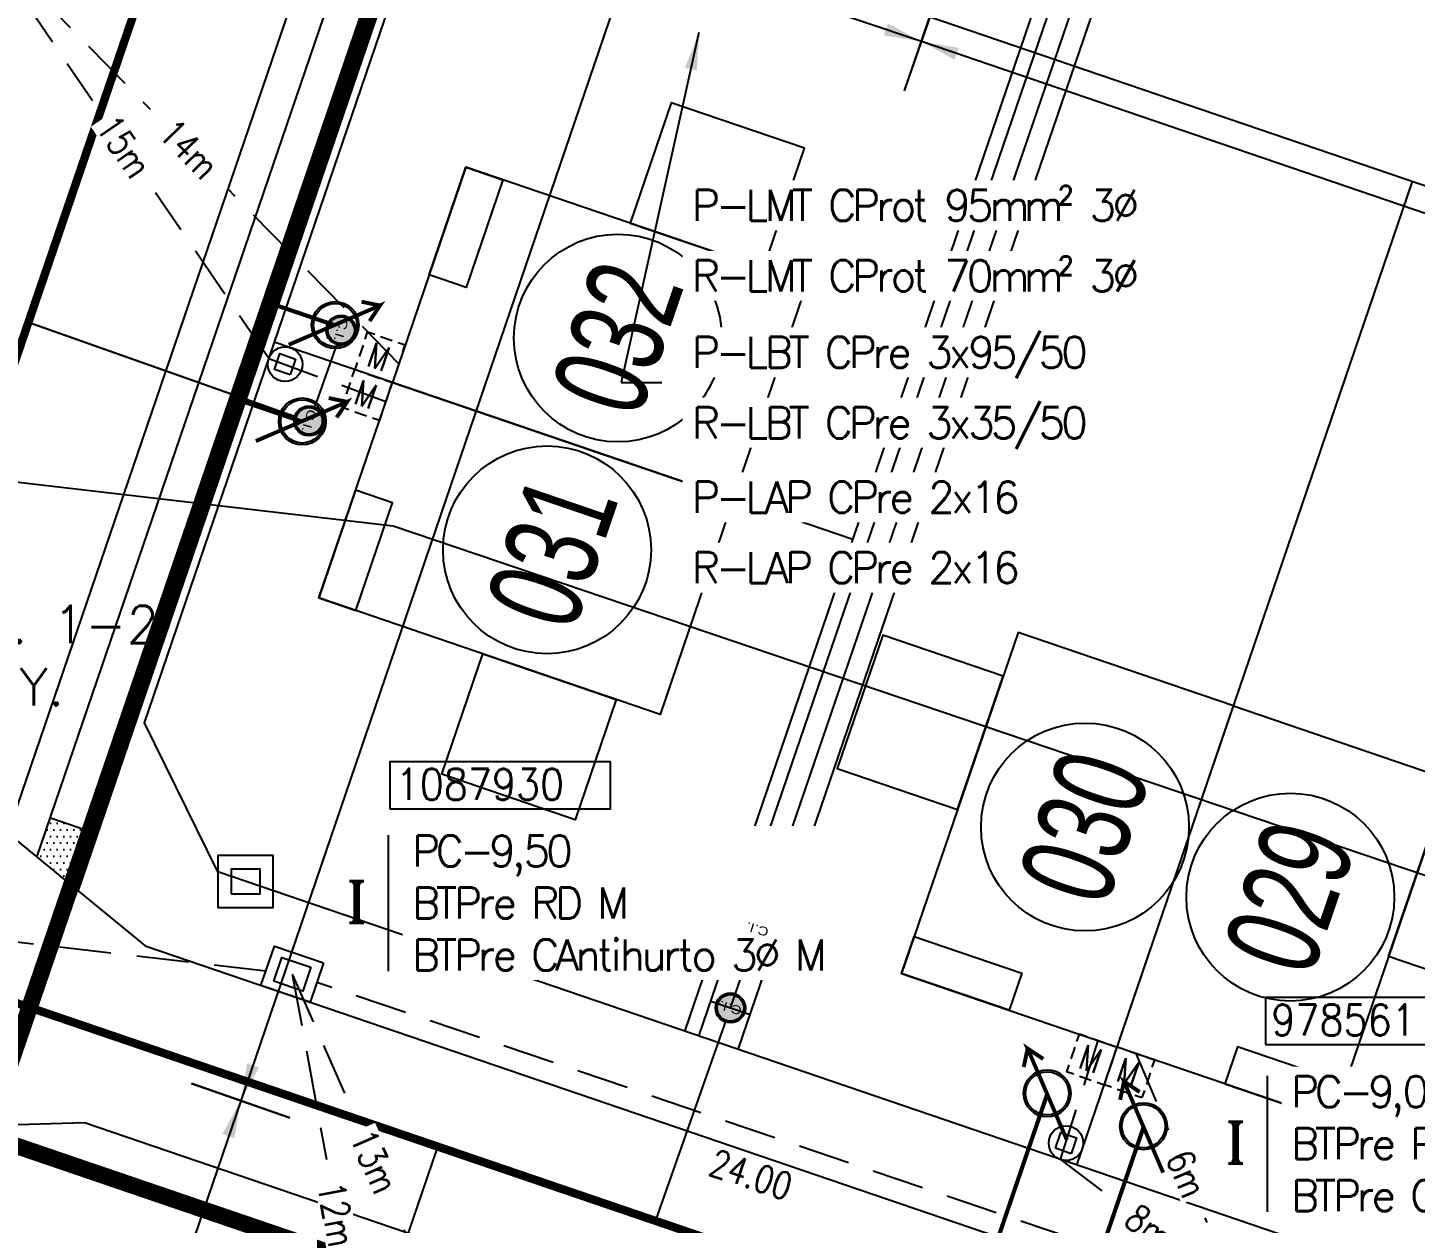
# Model space of a CAD drawing. Extents: x 0 to 336586, y 0 to 6284468.
# Drawn here: x 335346.86 to 335380.22, y 6277865.63 to 6277894.39 of the extents above; entities that cross this region are included whole.
import ezdxf
from ezdxf.enums import TextEntityAlignment as Align

# ---------------------------------------------------------------- set-up
doc = ezdxf.new("R2010")
doc.units = 0
doc.header["$LTSCALE"] = 5
for name, pattern in [('DASHDOTX2', [2, 1, -0.5, 0, -0.5]), ('DASHED', [0.75, 0.5, -0.25]), ('HIDDEN', [0.375, 0.25, -0.125])]:
    doc.linetypes.add(name, pattern=pattern)
for name, color, linetype in [('ACOM-P', 251, 'DASHED'), ('CALLES-URBANAS', 6, 'Continuous'), ('COTAS', 11, 'Continuous'), ('EQUIPOS', 240, 'Continuous'), ('EQUIPOS_P', 240, 'Continuous'), ('ESTRUCTURAS', 42, 'Continuous'), ('ESTRUCTURAS_P', 42, 'Continuous'), ('GRILLA', 254, 'Continuous'), ('LBT_A_P', 100, 'DASHED'), ('LINEA-EDIFICACION-URBANA', 21, 'Continuous'), ('MUROS', 8, 'Continuous'), ('Numero', 42, 'Continuous'), ('PLANTA', 6, 'Continuous'), ('POSTES_E', 41, 'Continuous'), ('POSTES_P', 41, 'Continuous'), ('Prosan Agua Potable D. Arranque', 1, 'Continuous'), ('Prosan Agua Potable D. MAP', 5, 'Continuous'), ('Prosan Agua Potable P. Cañeria Proyectada', 1, 'Continuous'), ('Prosan Alcantarillado D. Union Domiciliaria', 4, 'Continuous'), ('Prosan Alcantarillado P. Colector Proyectado', 1, 'Continuous'), ('Prosan General Deslindes', 8, 'DASHDOTX2'), ('Prosan Pavimentación Vereda Proyectada', 8, 'Continuous'), ('Prosan Pavimentación Vereda Reforzada Proyectada Hatch', 8, 'Continuous'), ('PUNTO-DE-INTERES', 254, 'Continuous'), ('servicios', 6, 'Continuous'), ('TEXTO-AP_P', 50, 'Continuous'), ('TEXTO-AP_R', 50, 'Continuous'), ('TEXTO-BT_P', 151, 'Continuous'), ('TEXTO-BT_R', 151, 'Continuous'), ('TEXTO-MT_P', 1, 'Continuous'), ('TEXTO-MT_R', 1, 'Continuous')]:
    doc.layers.add(name, color=color, linetype=linetype)
doc.styles.add('2mm', font='simplex.shx', dxfattribs={"width": 0.8, "height": 0.65})
doc.styles.add('ARIAL', font='arial.ttf', dxfattribs={"width": 0.82})
doc.styles.add('ROMANS', font='romans.shx', dxfattribs={"height": 1})
doc.styles.add('ROMANT', font='romant.shx', dxfattribs={"height": 2})
doc.styles.add('Swis-50', font='swissc.ttf', dxfattribs={"width": 0.85})
doc.dimstyles.new('ACOMETIDA 500', dxfattribs={"dimtxt": 0.65, "dimasz": 1.8, "dimexe": 1.25, "dimexo": 0.625, "dimtad": 0, "dimdec": 0, "dimtxsty": '2mm', "dimblk": 'NONE', "dimcen": 2.5, "dimse1": 1, "dimse2": 1, "dimclrd": 256, "dimclrt": 2, "dimadec": 0, "dimazin": 0, "dimtfac": 1, "dimtdec": 0, "dimtmove": 0, "dimatfit": 3, "dimldrblk": 'NONE', "dimfxl": 1, "dimtfill": 1, "dimlwd": -1, "dimarcsym": 2})
doc.dimstyles.new('COTA 500', dxfattribs={"dimtxt": 0.9, "dimasz": 0.9, "dimexe": 1.25, "dimexo": 1.25, "dimgap": 1.199999999999999, "dimtad": 0, "dimtih": 1, "dimtoh": 1, "dimdec": 0, "dimzin": 0, "dimdsep": 46, "dimtxsty": 'ROMANS', "dimcen": 0, "dimclrd": 11, "dimclre": 11, "dimclrt": 256, "dimadec": 0, "dimazin": 0, "dimtfac": 1, "dimtdec": 0, "dimtofl": 0, "dimtmove": 0, "dimatfit": 3, "dimfxl": 1.25, "dimfxlon": 1, "dimtfill": 1, "dimtolj": 1, "dimtzin": 0, "dimarcsym": 0})
doc.dimstyles.new('GRILLA X 500', dxfattribs={"dimtxt": 0.5, "dimasz": 1.8, "dimexe": 1.25, "dimexo": 0.625, "dimtad": 0, "dimdec": 0, "dimtxsty": 'ROMANS', "dimblk": 'NONE', "dimcen": 2.5, "dimse1": 1, "dimse2": 1, "dimsd1": 1, "dimsd2": 1, "dimclrd": 256, "dimclrt": 256, "dimadec": 0, "dimazin": 0, "dimtfac": 1, "dimtdec": 0, "dimtmove": 0, "dimatfit": 3, "dimldrblk": 'NONE', "dimfxlon": 1, "dimtfill": 1, "dimlwd": -1, "dimarcsym": 2})
doc.dimstyles.new('VANO 500', dxfattribs={"dimtxt": 0.65, "dimasz": 1.8, "dimexe": 0, "dimexo": 8, "dimgap": 1.2, "dimtad": 0, "dimdec": 0, "dimzin": 0, "dimdsep": 46, "dimtxsty": '2mm', "dimblk": 'NONE', "dimcen": 0, "dimse1": 1, "dimse2": 1, "dimsd1": 1, "dimsd2": 1, "dimclrd": 7, "dimclrt": 2, "dimadec": 0, "dimazin": 0, "dimtfac": 1, "dimtdec": 0, "dimtofl": 0, "dimtmove": 0, "dimatfit": 3, "dimldrblk": 'NONE', "dimfxl": 1, "dimtfill": 1, "dimtolj": 1, "dimtzin": 0, "dimlwd": 25, "dimarcsym": 0})

# ---------------------------------------------------------------- blocks, each defined once
blk = doc.blocks.new('A$C461B3DCE')
at = {"layer": 'Prosan Agua Potable D. MAP', "ltscale": 2}
h = blk.add_hatch(color=4, dxfattribs=at)
h.dxf.hatch_style = 1
edge = h.paths.add_edge_path()
edge.add_line((0.7710314885518511, 0.5448670548734738), (0.7504819952160025, 0.5306253450311521))
edge.add_arc((0.5218886427903211, 0.3768014163459124), 0.2755298927691394, 393.9372072948622, 430.8894317799293)
edge.add_arc((0.5219586611189867, 0.376749035538496), 0.2755564759331746, 70.90675392884668, 215.492820778389)
edge.add_line((0.2976038094080948, 0.2167606861423788), (0.2770543160722461, 0.2025189763000571))
edge.add_arc((0.5218886427903213, 0.3768014163459125), 0.3005298927691393, 70.88943177992928, 215.4447158899646, ccw=False)
edge.add_arc((0.5218886427903213, 0.3768014163459125), 0.3005298927691391, 394.0026343322039, 430.88943177992934, ccw=False)
h = blk.add_hatch(color=4, dxfattribs=at)
h.dxf.hatch_style = 1
edge = h.paths.add_edge_path()
edge.add_line((0.7622593604771488, 0.557190258923689), (0.7420747884321109, 0.5424359027211417))
edge.add_arc((0.521888642790321, 0.3768014163459126), 0.2755298927691394, 0, 36.95222448506712, ccw=False)
edge.add_arc((0.5218620722195667, 0.376884724929531), 0.2755564759331746, 215.3966110015403, 359.98267785108266, ccw=False)
edge.add_line((0.2972388881172841, 0.2172733325026044), (0.2770543160722462, 0.2025189763000571))
edge.add_arc((0.5218886427903211, 0.3768014163459128), 0.3005298927691393, 215.4447158899647, 360)
edge.add_arc((0.5218886427903211, 0.3768014163459128), 0.3005298927691391, 0, 36.88679744772544)
at = {"layer": 'Prosan Agua Potable D. MAP', "color": 4, "ltscale": 2, "const_width": 0.05}
blk.add_lwpolyline([(9.38084215e-08, 1.08246816e-07), (1.023286459401971, 0.7479937492063158), (0.9377070762315523, 0.5236589383472321), (1.023286459402515, 0.7479937492077511), (0.7832410503892931, 0.7426890532315298)], dxfattribs=at)
at = {"layer": 'Prosan Agua Potable D. MAP', "color": 4, "ltscale": 2}
for radius in [0.3005298927691391, 0.2755298927691391]:
    blk.add_circle((0.5218886427903211, 0.3768014163459128), radius, dxfattribs=at)
blk = doc.blocks.new('agua potable')
at = {"layer": 'Prosan Agua Potable D. Arranque', "color": 4, "const_width": 0.1}
for points in [[(335843.8242488505, 6282564.930466156), (335842.2771719257, 6282565.458598101)], [(335843.0332169355, 6282562.613266384), (335841.4861400091, 6282563.141398328)]]:
    blk.add_lwpolyline(points, dxfattribs=at)
at = {"layer": 'Prosan Agua Potable D. Arranque', "color": 4, "const_width": 0.1, "elevation": -499.809}
for points in [[(335860.9664925153, 6282546.428767994), (335857.9992406983, 6282537.736684795)], [(335863.2836922864, 6282545.637736078), (335860.3164404695, 6282536.945652878)]]:
    blk.add_lwpolyline(points, dxfattribs=at)
at = {"layer": 'Prosan Agua Potable P. Cañeria Proyectada', "color": 4, "const_width": 0.4}
for points in [[(335854.3845758403, 6282600.925275253), (335785.7325795351, 6282399.820380611)], [(335835.4423277323, 6282545.437029972), (335921.2840937399, 6282516.132876968)]]:
    blk.add_lwpolyline(points, dxfattribs=at)
at = {"layer": 'Prosan Agua Potable D. MAP', "color": 4, "ltscale": 20}
for p, xscale, yscale, zscale, rotation in [((335842.7264646739, 6282564.458855503), 1.885254132816274, 1.885254132816274, 1.885254132816274, 347.0827137460403), ((335841.9354327593, 6282562.14165573), 1.885254132816275, 1.885254132816275, 1.885254132816275, 347.0827137320662), ((335861.4381031686, 6282545.330983817, -499.809), 1.885254132807255, 1.885254132807255, 1.885254132807255, 77.0827137440164), ((335863.7553029395, 6282544.539951903, -499.809), 1.885254132807254, 1.885254132807254, 1.885254132807254, 77.08271373004237)]:
    blk.add_blockref('A$C461B3DCE', p, dxfattribs=dict(at, xscale=xscale, yscale=yscale, zscale=zscale, rotation=rotation))
blk = doc.blocks.new('UD')
at = {"layer": 'Prosan Alcantarillado D. Union Domiciliaria', "true_color": 0x57ffab}
h = blk.add_hatch(color=101, dxfattribs=at)
edge = h.paths.add_edge_path()
edge.add_arc((6.984919e-10, 0), 0.3200000000000001, 0, 360)
at = {"layer": 'Prosan Alcantarillado D. Union Domiciliaria', "color": 7}
for radius in [0.36, 0.3200000000000001]:
    blk.add_circle((6.984919e-10, 0), radius, dxfattribs=at)
at = {"layer": 'Prosan Alcantarillado D. Union Domiciliaria', "color": 7, "ltscale": 10, "style": 'ARIAL', "oblique": 359.9999998988733, "width": 1.199999998176862}
blk.add_text('C.I.', height=0.2121039574924962, dxfattribs=at).set_placement((0, 0), align=Align.MIDDLE_CENTER)
blk = doc.blocks.new('ALCANTARILLADO')
at = {"layer": 'Prosan Alcantarillado D. Union Domiciliaria', "color": 5, "ltscale": 20}
for points in [[(68.26298494429648, -101.1497369323624), (82.27105908581143, -60.17553762963507)], [(69.2093607499337, -101.4728050924605), (83.21728963992791, -60.49903065653052)], [(68.54986635479145, -100.3105968785239), (69.49609690890793, -100.6340899054194)]]:
    blk.add_lwpolyline(points, dxfattribs=at)
at = {"layer": 'Prosan Alcantarillado D. Union Domiciliaria', "color": 5, "ltscale": 20, "const_width": 0.05}
for points in [[(69.02298163184605, -100.4723433919717), (82.74417436288059, -60.3372841430828)], [(69.02298163184605, -100.4723433919717), (82.74417436288059, -60.3372841430828)], [(58.54508943539258, -86.24269374948926), (52.15115619204153, -83.98135049757548)], [(59.55864452529204, -84.51262494758703), (59.02683007389714, -86.01632682816125)], [(68.90363848702691, -100.8119861644227), (67.23498250159173, -105.5589566344861)], [(60.36988449089404, -108.5427836787421), (62.00028302734427, -103.766795455711)]]:
    blk.add_lwpolyline(points, dxfattribs=at)
at = {"layer": 'Prosan Alcantarillado P. Colector Proyectado', "color": 5, "const_width": 0.2}
for points in [[(47.12024314438167, -98.68713568360545), (66.39800924877636, -42.21734614879824)], [(141.579924009493, -130.9611273140181), (47.88932403966464, -98.99992043734528)]]:
    blk.add_lwpolyline(points, dxfattribs=at)
at = {"layer": 'Prosan Alcantarillado D. Union Domiciliaria', "color": 5, "ltscale": 20}
for p, rotation in [((59.66061051054567, -84.16736716241576), 253.546395338698), ((58.88905981229618, -86.34892170899548), 253.546395338698), ((69.66996794716397, -98.57988152105827), 163.546395338698), ((69.02298163254454, -100.4723433919717), 163.546395338698)]:
    blk.add_blockref('UD', p, dxfattribs=dict(at, rotation=rotation))
blk = doc.blocks.new('A$C12F70A7C')
at = {"layer": 'MUROS'}
for points in [[(0, -8.672000000951812), (-5.476999999998952, -8.672000000951812), (-5.476999999998952, 0), (0, 0)], [(-2.738500000006752, 0), (-5.476999999998952, 0), (-5.476999999998952, -0.9399999999441206), (-2.738500000006752, -0.9399999999441206)], [(0, -8.672000000951812), (5.4769999999844, -8.672000000951812), (5.4769999999844, 0), (0, 0)], [(2.7384999999922, 0), (5.4769999999844, 0), (5.4769999999844, -0.9399999999441206), (2.7384999999922, -0.9399999999441206)], [(-5.476999999998952, -7.557999999960883), (-8.53499999998894, -7.557999999960883), (-8.53499999998894, -4.169999999925493), (-5.476999999998952, -4.169999999925493)], [(5.4769999999844, -7.557999999960883), (8.534999999974389, -7.557999999960883), (8.534999999974389, -4.169999999925493), (5.4769999999844, -4.169999999925493)]]:
    blk.add_lwpolyline(points, close=True, dxfattribs=at)
blk = doc.blocks.new('PLANTA')
at = {"layer": 'Prosan Pavimentación Vereda Reforzada Proyectada Hatch'}
h = blk.add_hatch(dxfattribs=at)
h.set_pattern_fill('DOTS', color=256, scale=0.1)
h.set_pattern_definition([(0, (398815.021874129, 6883263.931051567), (0.079375, 0.15875), [0, -0.15875])])
h.paths.add_polyline_path([(335838.1301545239, 6282552.688799808), (335836.9945036717, 6282553.076481561), (335836.671435544, 6282552.130105851), (335837.6617057389, 6282551.316555029)])
at = {"layer": 'CALLES-URBANAS', "flags": 128}
blk.add_lwpolyline([(335920.3279743883, 6282522.323749814), (335924.5980794206, 6282522.45104087), (335939.8630484486, 6282567.167293179, 0.4142135623730959), (335936.1232029526, 6282574.783956205), (335858.851626211, 6282601.162468823, 0.4142135623730951), (335851.234963184, 6282597.422623326), (335835.969994156, 6282552.706371017), (335839.2708948056, 6282549.994534941), (335920.3279743882, 6282522.323749814)], format="xyb", dxfattribs=at)
blk.add_lwpolyline([(335905.6985939573, 6282467.08806182), (335922.1750684638, 6282515.353223043), (335918.8741678141, 6282518.065059118), (335837.8170882315, 6282545.735844245), (335833.5469831992, 6282545.608553191), (335817.0705086927, 6282497.343391968), (335820.3714093423, 6282494.631555892), (335901.4284889249, 6282466.960770765)], dxfattribs=at)
at = {"layer": 'LINEA-EDIFICACION-URBANA', "ltscale": 5}
for p, q in [((335852.2533635403, 6282547.940148038), (335868.4067699192, 6282595.25893355)), ((335930.7877383577, 6282547.547118695), (335846.4183437892, 6282576.348642269))]:
    blk.add_line(p, q, dxfattribs=at)
blk.add_lwpolyline([(335936.187686818, 6282572.120286107), (335937.9506668918, 6282568.529756723), (335923.6248098233, 6282526.564480668), (335920.0342804392, 6282524.801500594), (335841.0183953288, 6282551.775474858), (335839.2554152549, 6282555.366004242), (335853.5812723234, 6282597.331280296), (335857.1718017076, 6282599.09426037)], close=True, dxfattribs=at)
at = {"layer": 'Prosan General Deslindes', "ltscale": 5}
for p, q in [((335861.6776883216, 6282544.722927934), (335877.8310947004, 6282592.041713446)), ((335856.2917151351, 6282559.769844416), (335842.3799921945, 6282564.518945891))]:
    blk.add_line(p, q, dxfattribs=at)
at = {"layer": 'Prosan Pavimentación Vereda Proyectada'}
for points in [[(335837.6617057389, 6282551.316555029), (335853.4187610214, 6282597.474294253), (335857.1580150023, 6282599.310299352), (335858.1085695176, 6282598.985804688)], [(335836.671435544, 6282552.130105851), (335852.0393825378, 6282597.148015418), (335851.2349631841, 6282597.422623326)], [(335836.9945036717, 6282553.076481561), (335838.1301545239, 6282552.688799808)]]:
    blk.add_lwpolyline(points, dxfattribs=at)
at = {"layer": 'PUNTO-DE-INTERES', "color": 8}
for centre in [(335850.6425329336, 6282564.619327218), (335848.9393288167, 6282559.524067052), (335861.8749999136, 6282552.856083102), (335866.813788161, 6282551.170108858)]:
    blk.add_circle(centre, 2.5, dxfattribs=at)
at = {"layer": 'PUNTO-DE-INTERES'}
for p, rotation in [((335845.2191193253, 6282563.549741508), 71.15142590850465), ((335845.2191193253, 6282563.549741508), 71.15142590850465), ((335845.2191193253, 6282563.549741508), 71.15142590850465), ((335862.6468927043, 6282547.562055064), 161.1514259085047), ((335862.6468927043, 6282547.562055064), 161.1514259085047), ((335862.6468927043, 6282547.562055064), 161.1514259085047)]:
    blk.add_blockref('A$C12F70A7C', p, dxfattribs=dict(at, rotation=rotation))
at = {"layer": 'PUNTO-DE-INTERES', "color": 8, "char_height": 2.25, "attachment_point": 5, "rotation": 71.15142590850466, "line_spacing_factor": 0.6, "style": 'Swis-50'}
for s, insert in [('\\fArial Narrow|b0|i0|c00|p39;\\H1x;\\W0.8;032', (335850.6425329336, 6282564.619327218)), ('\\fArial Narrow|b0|i0|c00|p39;\\H1x;\\W0.8;031', (335849.0682405351, 6282559.480059934)), ('\\fArial Narrow|b0|i0|c00|p39;\\H1x;\\W0.8;030', (335861.8710536365, 6282552.857430259)), ('\\fArial Narrow|b0|i0|c00|p39;\\H1x;\\W0.8;029', (335866.8058956068, 6282551.172803173))]:
    blk.add_mtext(s, dxfattribs=dict(at, insert=insert))
blk = doc.blocks.new('EM-BT_P')
at = {"layer": 'EQUIPOS'}
for p, q in [((-1.59583581811421, 0.990598165203636), (-1.59583581811421, 1.595838092819461)), ((-0.990595890498426, 1.595417830392476), (-1.59583581811421, 1.595417830392476)), ((-0.4940528739877835, 1.595417830392476), (0.4940729303437621, 1.595417830392476)), ((0.9906159468543903, 1.595417830392476), (1.595855874470174, 1.595417830392476)), ((1.595855874470174, 0.990598165203636), (1.595855874470174, 1.595838092819461)), ((-1.59583581811421, 0.4940551486930361), (-1.59583581811421, -0.4940706556385237)), ((1.595855874470174, 0.4940551486930361), (1.595855874470174, -0.4940706556385237)), ((-1.59583581811421, -0.9906136721491804), (-1.59583581811421, -1.595853599764949)), ((1.595855874470174, -0.9906136721491804), (1.595855874470174, -1.595853599764949)), ((-0.990595890498426, -1.595433337337964), (-1.59583581811421, -1.595433337337964)), ((-0.4940528739877835, -1.595433337337964), (0.4940729303437621, -1.595433337337964)), ((0.9906159468543903, -1.595433337337964), (1.595855874470174, -1.595433337337964))]:
    blk.add_line(p, q, dxfattribs=at)
at = {"layer": 'EQUIPOS', "style": 'ROMANS', "width": 0.8}
blk.add_text('M', height=1.98, dxfattribs=at).set_placement((-0.9147899827143248, -0.9896123134684556))
blk = doc.blocks.new('PC-11-5-R_P')
at = {"layer": 'POSTES_P'}
for points in [[(-0.9999657893680478, 1.250017720109184), (1.000034210631952, 1.250017720109184), (1.000034210631952, -1.249982279890816), (-0.9999657893680478, -1.249982279890816)], [(-0.6076441962093213, 0.7368020719475794), (0.607712617473112, 0.7368020719475794), (0.607712617473112, -0.7367666317292105), (-0.6076441962093213, -0.7367666317292105)]]:
    blk.add_lwpolyline(points, close=True, dxfattribs=at)
blk = doc.blocks.new('*D183')
at = {"layer": 'Defpoints', "color": 0, "linetype": 'HIDDEN', "ltscale": 0.25, "transparency": 16777216}
for p in [(335337.7808432818, 6277873.415082058), (335353.2181092989, 6277871.617251769), (335353.1043736212, 6277870.640647958)]:
    blk.add_point(p, dxfattribs=at)
at = {"layer": 'COTAS', "color": 2, "linetype": 'HIDDEN', "ltscale": 0.25, "transparency": 16777216, "insert": (335345.3857406127, 6277871.539563103), "char_height": 0.65, "attachment_point": 5, "rotation": 353.35723432041783, "style": '2mm', "bg_fill": 3, "box_fill_scale": 1.1, "bg_fill_color": 256, "bg_fill_true_color": 13158600, "bg_fill_transparency": 0}
blk.add_mtext('\\A1;16.00', dxfattribs=at)
blk = doc.blocks.new('_None')
blk = doc.blocks.new('*D184')
at = {"layer": 'Defpoints', "color": 0, "linetype": 'HIDDEN', "ltscale": 0.25, "transparency": 16777216}
for p in [(335353.2181092992, 6277871.617251769), (335375.9485576421, 6277863.913570696), (335375.6193346996, 6277862.942166893)]:
    blk.add_point(p, dxfattribs=at)
at = {"layer": 'COTAS', "color": 2, "linetype": 'HIDDEN', "ltscale": 0.25, "transparency": 16777216, "insert": (335364.2526610806, 6277866.794498668), "char_height": 0.65, "attachment_point": 5, "rotation": 341.2777293552411, "style": '2mm', "bg_fill": 3, "box_fill_scale": 1.1, "bg_fill_color": 256, "bg_fill_true_color": 13158600, "bg_fill_transparency": 0}
blk.add_mtext('\\A1;24.00', dxfattribs=at)
blk = doc.blocks.new('*D243')
at = {"layer": 'ACOM-P', "ltscale": 0.5, "transparency": 16777216}
for p, q in [((335345.6942394869, 6277896.629244503), (335349.7982335286, 6277892.428393076)), ((335355.7793708984, 6277886.306096308), (335351.6753768576, 6277890.506947735))]:
    blk.add_line(p, q, dxfattribs=at)
at = {"layer": 'Defpoints', "color": 0, "ltscale": 0.5, "transparency": 16777216}
for p in [(335345.6942394883, 6277896.629244504), (335355.7793708998, 6277886.30609631), (335355.7793708984, 6277886.306096308)]:
    blk.add_point(p, dxfattribs=at)
at = {"layer": 'ACOM-P', "color": 2, "ltscale": 0.5, "transparency": 16777216, "insert": (335350.7368051927, 6277891.467670405), "char_height": 0.65, "attachment_point": 5, "rotation": 314.331803605185, "style": '2mm', "bg_fill": 3, "box_fill_scale": 1.1, "bg_fill_color": 256, "bg_fill_true_color": 13158600, "bg_fill_transparency": 0}
blk.add_mtext('14m', dxfattribs=at)
blk = doc.blocks.new('PM-6_P')
at = {"layer": 'POSTES_E'}
blk.add_lwpolyline([(-0.6677519658405187, 0.6677414800509212), (0.6677199434739736, 0.6677414800509212), (0.6677199434739736, -0.66773042926323), (-0.6677519658405187, -0.66773042926323)], close=True, dxfattribs=at)
blk.add_circle((-1.601118327254625e-05, 5.52539384557349e-06), 1.386432699211355, dxfattribs=at)
blk = doc.blocks.new('*D244')
at = {"layer": 'ACOM-P', "ltscale": 0.5, "transparency": 16777216}
for p, q in [((335345.6942328699, 6277896.629248618), (335348.4158777539, 6277892.638158805)), ((335352.6509224344, 6277886.427780741), (335349.92927755, 6277890.418870555))]:
    blk.add_line(p, q, dxfattribs=at)
at = {"layer": 'Defpoints', "color": 0, "ltscale": 0.5, "transparency": 16777216}
for p in [(335345.6942328694, 6277896.629248617), (335345.6942328699, 6277896.629248618), (335352.6509224339, 6277886.42778074)]:
    blk.add_point(p, dxfattribs=at)
at = {"layer": 'ACOM-P', "color": 2, "ltscale": 0.5, "transparency": 16777216, "insert": (335349.1725776517, 6277891.52851468), "char_height": 0.65, "attachment_point": 5, "rotation": 304.2912601718517, "style": '2mm', "bg_fill": 3, "box_fill_scale": 1.1, "bg_fill_color": 256, "bg_fill_true_color": 13158600, "bg_fill_transparency": 0}
blk.add_mtext('15m', dxfattribs=at)
blk = doc.blocks.new('*D245')
at = {"layer": 'ACOM-P', "ltscale": 0.5, "transparency": 16777216}
for p, q in [((335371.6897107423, 6277867.16069367), (335372.908600952, 6277866.231360802)), ((335375.9485582276, 6277863.913570248), (335374.7296680175, 6277864.842903117))]:
    blk.add_line(p, q, dxfattribs=at)
at = {"layer": 'Defpoints', "color": 0, "ltscale": 0.5, "transparency": 16777216}
for p in [(335371.6897060396, 6277867.160687502), (335375.9485535244, 6277863.913564079), (335375.9485582276, 6277863.913570248)]:
    blk.add_point(p, dxfattribs=at)
at = {"layer": 'ACOM-P', "color": 2, "ltscale": 0.5, "transparency": 16777216, "insert": (335373.819134485, 6277865.53713196), "char_height": 0.65, "attachment_point": 5, "rotation": 322.6765875418888, "style": '2mm', "bg_fill": 3, "box_fill_scale": 1.1, "bg_fill_color": 256, "bg_fill_true_color": 13158600, "bg_fill_transparency": 0}
blk.add_mtext('8m', dxfattribs=at)
blk = doc.blocks.new('*D246')
at = {"layer": 'ACOM-P', "ltscale": 0.5, "transparency": 16777216}
for p, q in [((335373.5056365868, 6277869.710897499), (335374.2824707478, 6277867.867377331)), ((335375.948553524, 6277863.913564079), (335375.171719363, 6277865.757084248))]:
    blk.add_line(p, q, dxfattribs=at)
at = {"layer": 'Defpoints', "color": 0, "ltscale": 0.5, "transparency": 16777216}
for p in [(335373.5056365877, 6277869.710897499), (335375.9485535249, 6277863.913564079), (335375.948553524, 6277863.913564079)]:
    blk.add_point(p, dxfattribs=at)
at = {"layer": 'ACOM-P', "color": 2, "ltscale": 0.5, "transparency": 16777216, "insert": (335374.7270950559, 6277866.812230789), "char_height": 0.65, "attachment_point": 5, "rotation": 292.84989159917046, "style": '2mm', "bg_fill": 3, "box_fill_scale": 1.1, "bg_fill_color": 256, "bg_fill_true_color": 13158600, "bg_fill_transparency": 0}
blk.add_mtext('6m', dxfattribs=at)
blk = doc.blocks.new('*D257')
at = {"layer": 'ACOM-P', "ltscale": 0.5, "transparency": 16777216}
for p, q in [((335353.218109299, 6277871.617251769), (335354.6521062828, 6277868.343596123)), ((335357.1638971637, 6277862.609456867), (335355.7299001794, 6277865.883112514))]:
    blk.add_line(p, q, dxfattribs=at)
at = {"layer": 'Defpoints', "color": 0, "ltscale": 0.5, "transparency": 16777216}
for p in [(335353.218109299, 6277871.617251769), (335353.218109299, 6277871.617251769), (335357.1638971637, 6277862.609456867)]:
    blk.add_point(p, dxfattribs=at)
at = {"layer": 'ACOM-P', "color": 2, "ltscale": 0.5, "transparency": 16777216, "insert": (335355.1910032318, 6277867.113354318), "char_height": 0.65, "attachment_point": 5, "rotation": 293.6554130934792, "style": '2mm', "bg_fill": 3, "box_fill_scale": 1.1, "bg_fill_color": 256, "bg_fill_true_color": 13158600, "bg_fill_transparency": 0}
blk.add_mtext('13m', dxfattribs=at)
blk = doc.blocks.new('*D258')
at = {"layer": 'ACOM-P', "ltscale": 0.5, "transparency": 16777216}
for p, q in [((335353.2181171444, 6277871.617209192), (335354.0396365025, 6277867.159196037)), ((335355.3479682633, 6277860.059472648), (335354.5264489052, 6277864.517485803))]:
    blk.add_line(p, q, dxfattribs=at)
at = {"layer": 'Defpoints', "color": 0, "ltscale": 0.5, "transparency": 16777216}
for p in [(335353.2181171444, 6277871.617209192), (335353.2181934391, 6277871.617223252), (335355.348044558, 6277860.059486708)]:
    blk.add_point(p, dxfattribs=at)
at = {"layer": 'ACOM-P', "color": 2, "ltscale": 0.5, "transparency": 16777216, "insert": (335354.2830427047, 6277865.83834092), "char_height": 0.65, "attachment_point": 5, "rotation": 280.44128411488293, "style": '2mm', "bg_fill": 3, "box_fill_scale": 1.1, "bg_fill_color": 256, "bg_fill_true_color": 13158600, "bg_fill_transparency": 0}
blk.add_mtext('12m', dxfattribs=at)
blk = doc.blocks.new('CA 3Ø-P')
at = {"layer": 'ESTRUCTURAS'}
for points in [[(-1.307126184576191, -1.266878571361303), (1.346075665089302, -1.266878571361303), (1.346075665089302, 1.246819127351046), (-1.307126184576191, 1.246819127351046)], [(-0.676001158892177, -0.6099489843472838), (0.7149506394052878, -0.6099489843472838), (0.7149506394052878, 0.5898895403370261), (-0.676001158892177, 0.5898895403370261)]]:
    blk.add_lwpolyline(points, close=True, dxfattribs=at)
blk = doc.blocks.new('COTA-500')
at = {"layer": 'COTAS', "color": 11}
blk.add_line((0.007478311659748544, 1.249977630094855), (-0.007478310724740958, -1.249977629634322), dxfattribs=at)
blk.add_solid([(0.8990864967945762, -0.1553816995609121), (0.9008812913689561, 0.1446129311781807), (4.675037934900872e-10, -2.564345437383597e-12)], dxfattribs=at)
blk = doc.blocks.new('*D440')
at = {"layer": 'Defpoints', "color": 0, "ltscale": 0.5, "transparency": 16777216}
for p in [(335402.3497128253, 6277986.733224559), (335398.5975279866, 6277900), (0, 0)]:
    blk.add_point(p, dxfattribs=at)
at = {"layer": 'GRILLA', "ltscale": 0.5, "transparency": 16777216, "insert": (335402.3497128243, 6277991.143938844), "char_height": 1, "attachment_point": 5, "rotation": 90, "style": 'ROMANS', "bg_fill": 3, "box_fill_scale": 1.1, "bg_fill_color": 256, "bg_fill_true_color": 13158600, "bg_fill_transparency": 0}
blk.add_mtext('X-335399', dxfattribs=at)

msp = doc.modelspace()

# ---------------------------------------------------------------- linework, layer by layer
at = {"layer": 'LBT_A_P', "ltscale": 0.5}
for points in [[(335352.5829499937, 6277871.691204595), (335338.4160120621, 6277873.341106065)], [(335375.475012033, 6277864.074062223), (335353.8100476192, 6277871.416635223)]]:
    msp.add_lwpolyline(points, dxfattribs=at)
at = {"layer": 'TEXTO-BT_P', "ltscale": 0.5}
msp.add_lwpolyline([(335376.6611708072, 6277869.171663249), (335376.6611708072, 6277865.899219783)], dxfattribs=at)

# ---------------------------------------------------------------- block references
at = {"layer": 'COTAS'}
for p, rotation in [((335368.3455327688, 6277894.05658086), 161.4327834053742), ((335368.3455327686, 6277894.056580859), 341.1493610801481)]:
    msp.add_blockref('COTA-500', p, dxfattribs=dict(at, rotation=rotation))
at = {"layer": 'EQUIPOS_P', "ltscale": 5, "xscale": 0.3, "yscale": 0.3, "zscale": 0.3, "rotation": 341.1514259146094}
for p in [(335355.3262878802, 6277886.460769562), (335355.0169884546, 6277885.554727033), (335372.4448025657, 6277869.567159906), (335373.3510051457, 6277869.257939067)]:
    msp.add_blockref('EM-BT_P', p, dxfattribs=at)
at = {"layer": 'PLANTA'}
msp.add_blockref('PLANTA', (-489.5943777723587, -4677.696606804617), dxfattribs=at)
at = {"layer": 'POSTES_P', "ltscale": 5, "xscale": 0.5, "yscale": 0.5, "zscale": 0.5, "rotation": 251.1514259055722}
msp.add_blockref('PC-11-5-R_P', (335353.218109299, 6277871.617251769), dxfattribs=at)
at = {"layer": 'servicios', "color": 1}
msp.add_blockref('ALCANTARILLADO', (335294.7307215866, 6277971.279013176), dxfattribs=at)
at = {"layer": 'servicios'}
msp.add_blockref('agua potable', (-489.5943777723587, -4677.696606804617), dxfattribs=at)

# ---------------------------------------------------------------- texts
at = {"layer": 'LBT_A_P', "insert": (335342.1398987423, 6277878.08081823), "char_height": 0.9, "attachment_point": 7, "style": 'ROMANS'}
msp.add_mtext('LZ CTO. 1-2\\PBT PROY.', dxfattribs=at)
at = {"layer": 'TEXTO-BT_P', "ltscale": 0.5, "style": 'ROMANT'}
msp.add_text('I', height=0.9999999975, dxfattribs=at).set_placement((335354.7679465646, 6277873.354032441), align=Align.MIDDLE_CENTER)

# ---------------------------------------------------------------- next in the draw order: texts
at = {"layer": 'TEXTO-BT_P', "ltscale": 0.5, "insert": (335377.2345770751, 6277867.54181266), "char_height": 0.7499999981250001, "attachment_point": 4, "style": 'ROMANS', "bg_fill": 3, "box_fill_scale": 1.3, "bg_fill_color": 256, "bg_fill_transparency": 0}
msp.add_mtext('{\\T0.8;PC-9,00\\PBTPre P B\\PBTPre CAntihurto 3Ø B}', dxfattribs=at)

# ---------------------------------------------------------------- next in the draw order: dimensions: what is measured, and where the dimension line sits
at = {"layer": 'ACOM-P', "ltscale": 0.5}
dim = msp.add_aligned_dim(p1=(335345.6942394882, 6277896.629244504), p2=(335355.7793708998, 6277886.30609631), distance=-2.300908973857842e-09, dimstyle='ACOMETIDA 500', override={"dimpost": 'm', "dimsah": 1}, dxfattribs=at)
dim.commit()
dim.dimension.update_dxf_attribs({"geometry": '*D243', "text_midpoint": (335350.7368051927, 6277891.467670405)})
at = {"layer": 'COTAS', "linetype": 'HIDDEN', "ltscale": 0.25}
dim = msp.add_aligned_dim(p1=(335337.7808432819, 6277873.415082059), p2=(335353.218109299, 6277871.617251769), distance=-0.9832043569073392, dimstyle='VANO 500', override={"dimpost": '.00', "dimsah": 1}, dxfattribs=at)
dim.commit()
dim.dimension.update_dxf_attribs({"geometry": '*D183', "text_midpoint": (335345.3857406127, 6277871.539563103)})

# ---------------------------------------------------------------- next in the draw order: block references
at = {"layer": 'ESTRUCTURAS_P', "xscale": 0.5, "yscale": 0.5, "zscale": 0.5}
msp.add_blockref('CA 3Ø-P', (335352.0848508701, 6277873.853276695), dxfattribs=at)
at = {"layer": 'POSTES_P', "ltscale": 5, "xscale": 0.3, "yscale": 0.3, "zscale": 0.3, "rotation": 161.1514259169997}
msp.add_blockref('PM-6_P', (335353.044393143, 6277886.293631847), dxfattribs=at)

# ---------------------------------------------------------------- next in the draw order: dimensions: what is measured, and where the dimension line sits
at = {"layer": 'COTAS', "linetype": 'HIDDEN', "ltscale": 0.25}
dim = msp.add_linear_dim(base=(335375.6193346996, 6277862.942166893), p1=(335353.218109299, 6277871.617251769), p2=(335375.9485576421, 6277863.913570696), angle=341.2777293531354, dimstyle='VANO 500', override={"dimpost": '.00', "dimsah": 1}, dxfattribs=at)
dim.commit()
dim.dimension.update_dxf_attribs({"geometry": '*D184', "text_midpoint": (335364.2526610806, 6277866.794498668), "dimtype": 161})

# ---------------------------------------------------------------- next in the draw order: block references
at = {"layer": 'POSTES_P', "ltscale": 5, "xscale": 0.3, "yscale": 0.3, "zscale": 0.3, "rotation": 161.1514259169997}
msp.add_blockref('PM-6_P', (335371.8240543345, 6277867.554323783), dxfattribs=at)

# ---------------------------------------------------------------- next in the draw order: dimensions: what is measured, and where the dimension line sits
at = {"layer": 'ACOM-P', "ltscale": 0.5}
for p1, p2, distance, text, picture, middle in [((335352.6509224342, 6277886.427780741), (335345.6942328697, 6277896.629248618), -1.4427117451693538e-10, '15m', '*D244', (335349.1725776517, 6277891.52851468)), ((335357.1638971635, 6277862.609456867), (335353.218109299, 6277871.617251769), 0, '13m', '*D257', (335355.1910032318, 6277867.113354318))]:
    dim = msp.add_aligned_dim(p1=p1, p2=p2, distance=distance, text=text, dimstyle='ACOMETIDA 500', override={"dimpost": 'm', "dimsah": 1}, dxfattribs=at)
    dim.commit()
    dim.dimension.update_dxf_attribs({"geometry": picture, "text_midpoint": middle})

# ---------------------------------------------------------------- next in the draw order: linework, layer by layer
msp.add_lwpolyline([(335352.6507712841, 6277886.428002391), (335355.4700714741, 6277885.400053781)], dxfattribs=at)
at = {"layer": 'TEXTO-BT_P', "ltscale": 0.5}
msp.add_lwpolyline([(335355.5237253068, 6277874.961278399), (335355.5237253068, 6277871.688834933)], dxfattribs=at)

# ---------------------------------------------------------------- next in the draw order: texts
at = {"layer": 'TEXTO-BT_P', "ltscale": 0.5, "insert": (335356.0971315746, 6277873.33142781), "char_height": 0.7499999981250001, "attachment_point": 4, "style": 'ROMANS', "bg_fill": 3, "box_fill_scale": 1.3, "bg_fill_color": 256, "bg_fill_transparency": 0}
msp.add_mtext('{\\T0.8;PC-9,50\\PBTPre RD M\\PBTPre CAntihurto 3Ø M}', dxfattribs=at)

# ---------------------------------------------------------------- next in the draw order: dimensions: what is measured, and where the dimension line sits
at = {"layer": 'ACOM-P', "ltscale": 0.5}
dim = msp.add_aligned_dim(p1=(335355.348044558, 6277860.059486709), p2=(335353.2181934392, 6277871.617223253), distance=7.757950123141443e-05, dimstyle='ACOMETIDA 500', override={"dimpost": 'm', "dimsah": 1}, dxfattribs=at)
dim.commit()
dim.dimension.update_dxf_attribs({"geometry": '*D258', "text_midpoint": (335354.2830427047, 6277865.83834092)})
dim = msp.add_aligned_dim(p1=(335371.6897060391, 6277867.160687502), p2=(335375.948553525, 6277863.91356408), distance=7.755578422497258e-06, text='8m', dimstyle='ACOMETIDA 500', override={"dimpost": 'm', "dimsah": 1}, dxfattribs=at)
dim.commit()
dim.dimension.update_dxf_attribs({"geometry": '*D245', "text_midpoint": (335373.819134485, 6277865.53713196)})

# ---------------------------------------------------------------- next in the draw order: linework, layer by layer
msp.add_lwpolyline([(335371.6897292047, 6277867.160679595), (335372.5994340082, 6277870.020118339)], dxfattribs=at)

# ---------------------------------------------------------------- next in the draw order: block references
at = {"layer": 'COTAS'}
for p, rotation in [((335351.9786050513, 6277868.575269204), 71.17650137930521), ((335351.9786050512, 6277868.575269205), 251.1443308716282)]:
    msp.add_blockref('COTA-500', p, dxfattribs=dict(at, rotation=rotation))

# ---------------------------------------------------------------- next in the draw order: dimensions: what is measured, and where the dimension line sits
at = {"layer": 'ACOM-P', "ltscale": 0.5}
dim = msp.add_aligned_dim(p1=(335373.5056365881, 6277869.7108975), p2=(335375.948553525, 6277863.91356408), distance=-1.3271666901824426e-09, dimstyle='ACOMETIDA 500', override={"dimpost": 'm', "dimsah": 1}, dxfattribs=at)
dim.commit()
dim.dimension.update_dxf_attribs({"geometry": '*D246', "text_midpoint": (335374.7270950559, 6277866.812230789)})

# ---------------------------------------------------------------- next in the draw order: linework, layer by layer
at = {"layer": 'COTAS', "ltscale": 0.5}
msp.add_lwpolyline([(335455.5784468627, 6277864.243627384), (335429.085087358, 6277873.308442813), (335401.922338083, 6277882.592979114), (335368.3455327686, 6277894.056580859), (335355.245567407, 6277898.456863447), (335339.7816869681, 6277903.852761691), (335309.3018035695, 6277914.288910255), (335278.7574154784, 6277924.734896343)], dxfattribs=at)

# ---------------------------------------------------------------- next in the draw order: texts
at = {"layer": 'TEXTO-BT_P', "ltscale": 0.5, "style": 'ROMANT'}
msp.add_text('I', height=0.9999999975, dxfattribs=at).set_placement((335375.905392065, 6277867.564417291), align=Align.MIDDLE_CENTER)

# ---------------------------------------------------------------- next in the draw order: texts
at = {"layer": 'TEXTO-AP_P', "ltscale": 0.5, "insert": (335362.8292336062, 6277883.093448805), "char_height": 0.7499999981250001, "attachment_point": 4, "style": 'ROMANS', "bg_fill": 3, "box_fill_scale": 1.3, "bg_fill_color": 256, "bg_fill_transparency": 0}
msp.add_mtext('{\\T0.8;P-LAP CPre 2x16}', dxfattribs=at)
at = {"layer": 'TEXTO-AP_R', "ltscale": 0.5, "insert": (335362.8292336062, 6277881.399272487), "char_height": 0.7499999981250001, "attachment_point": 4, "style": 'ROMANS', "bg_fill": 3, "box_fill_scale": 1.3, "bg_fill_color": 256, "bg_fill_transparency": 0}
msp.add_mtext('{\\T0.8;R-LAP CPre 2x16}', dxfattribs=at)
at = {"layer": 'TEXTO-BT_P', "ltscale": 0.5, "insert": (335362.8292336062, 6277886.454187308), "char_height": 0.7499999981250001, "attachment_point": 4, "style": 'ROMANS', "bg_fill": 3, "box_fill_scale": 1.3, "bg_fill_color": 256, "bg_fill_transparency": 0}
msp.add_mtext('{\\T0.8;P-LBT CPre 3x95/50}', dxfattribs=at)
at = {"layer": 'TEXTO-BT_R', "ltscale": 0.5, "insert": (335362.8292336062, 6277884.76001099), "char_height": 0.7499999981250001, "attachment_point": 4, "style": 'ROMANS', "bg_fill": 3, "box_fill_scale": 1.3, "bg_fill_color": 256, "bg_fill_transparency": 0}
msp.add_mtext('{\\T0.8;R-LBT CPre 3x35/50}', dxfattribs=at)
at = {"layer": 'TEXTO-MT_P', "ltscale": 0.5, "insert": (335362.8292336062, 6277890.114966353), "char_height": 0.7499999981250001, "attachment_point": 4, "style": 'ROMANS', "bg_fill": 3, "box_fill_scale": 1.3, "bg_fill_color": 256, "bg_fill_transparency": 0}
msp.add_mtext('{\\T0.8;P-LMT CProt 95mm² 3Ø}', dxfattribs=at)
at = {"layer": 'TEXTO-MT_R', "ltscale": 0.5, "insert": (335362.8292336062, 6277888.420790035), "char_height": 0.7499999981250001, "attachment_point": 4, "style": 'ROMANS', "bg_fill": 3, "box_fill_scale": 1.3, "bg_fill_color": 256, "bg_fill_transparency": 0}
msp.add_mtext('{\\T0.8;R-LMT CProt 70mm² 3Ø}', dxfattribs=at)

# ---------------------------------------------------------------- next in the draw order: linework, layer by layer
at = {"layer": 'COTAS', "ltscale": 0.5}
for points in [[(335362.2680615917, 6277936.380582445), (335369.7928430812, 6277920.833926625), (335359.8919790454, 6277891.789439952), (335351.9786050512, 6277868.575269205), (335343.573063876, 6277843.962567884), (335335.1702238407, 6277819.357830206), (335327.74034556, 6277797.592977937), (335320.3098454535, 6277775.826304492), (335313.2028161917, 6277755.003915701), (335305.33604002, 6277731.955675586), (335292.1667365858, 6277714.263585042), (335283.1480098616, 6277687.844687042), (335272.0458240549, 6277658.806156371), (335259.5549396134, 6277634.339372378)], [(335218.9654022003, 6277918.90062075), (335244.5175387389, 6277910.177764376), (335270.0696471099, 6277901.454950549), (335298.461382285, 6277891.761971691), (335324.4720615214, 6277882.883258218), (335337.7553004391, 6277884.492402071), (335355.6470166566, 6277882.408681102), (335379.4796859176, 6277874.329650663), (335408.8752181281, 6277864.369674078), (335438.7881872919, 6277854.001126965), (335446.6981739175, 6277827.715399073)]]:
    msp.add_lwpolyline(points, dxfattribs=at)

# ---------------------------------------------------------------- next in the draw order: leaders
at = {"layer": 'COTAS'}
msp.add_leader([(335362.998183771, 6277894.272303338), (335361.1302867887, 6277885.852416195), (335362.1014351221, 6277885.852416195)], dimstyle='COTA 500', override={"dimgap": 1.199999999999999, "dimtad": 0}, dxfattribs=at)

# ---------------------------------------------------------------- next in the draw order: dimensions: what is measured, and where the dimension line sits
at = {"layer": 'GRILLA', "ltscale": 0.5}
dim = msp.add_ordinate_dim(feature_location=(335398.5975279866, 6277900), offset=(3.7521848386968486, 86.733224558644), dtype=1, origin=(0, 0), dimstyle='GRILLA X 500', override={"dimpost": 'X-<>', "dimsah": 1}, dxfattribs=at)
dim.commit()
dim.dimension.update_dxf_attribs({"geometry": '*D440', "text_midpoint": (335402.3497128243, 6277991.143938844)})

# ---------------------------------------------------------------- next in the draw order: linework, layer by layer
at = {"layer": 'Numero'}
for points in [[(335355.5660440058, 6277875.598095033), (335360.8712068198, 6277875.598095033), (335360.8712068198, 6277876.731255915), (335355.5660440058, 6277876.731255915)], [(335376.6221247696, 6277869.928105682), (335381.9272875836, 6277869.928105682), (335381.9272875836, 6277871.061266564), (335376.6221247696, 6277871.061266564)]]:
    msp.add_lwpolyline(points, close=True, dxfattribs=at)

# ---------------------------------------------------------------- next in the draw order: texts
at = {"layer": 'Numero', "style": 'ROMANS', "width": 0.9}
for s, p in [('1087930', (335355.7054674723, 6277875.811445392)), ('978561', (335376.7615482361, 6277870.141456041))]:
    msp.add_text(s, height=0.75, dxfattribs=at).set_placement(p)

doc.saveas('drawing.dxf')
